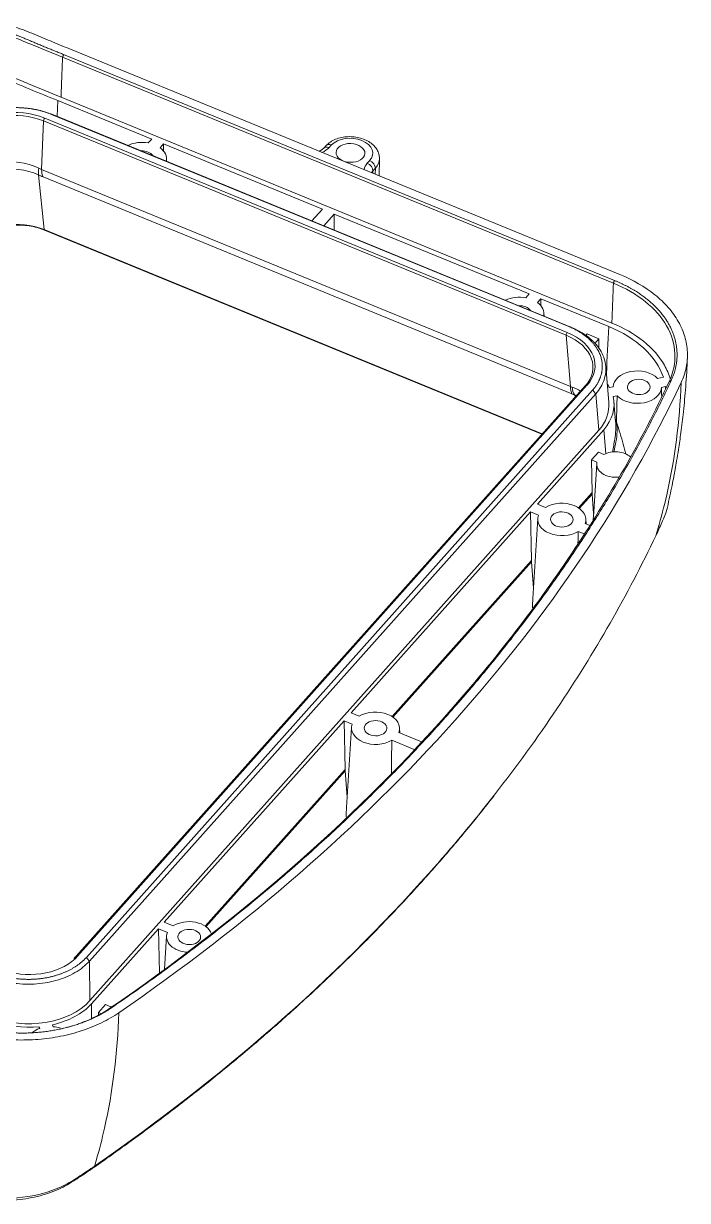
# Model space of a CAD drawing. Header units: millimetres. Extents: x 5476 to 6812, y 642 to 1586.
# Drawn here: x 6463.8 to 6560.4, y 1031.2 to 1202.5 of the extents above; entities that cross this region are included whole.
import ezdxf

# ---------------------------------------------------------------- set-up
doc = ezdxf.new("R2010")
doc.units = ezdxf.units.MM
doc.header["$LTSCALE"] = 0.1
doc.layers.add('ZG02B_00-15KDXF_CONTINUOUS_LINE', color=7, linetype='Continuous', lineweight=18)

msp = doc.modelspace()

# ---------------------------------------------------------------- linework, layer by layer
at = {"layer": 'ZG02B_00-15KDXF_CONTINUOUS_LINE', "color": 7, "linetype": 'Continuous'}
for p, q in [((6469.614, 1198.018), (6549.79, 1165.124)), ((6550.559, 1165.986), (6470.383, 1198.879)), ((6549.628, 1164.724), (6469.452, 1197.618)), ((6468.771, 1191.3), (6468.658, 1188.993)), ((6468.771, 1191.3), (6482.423, 1185.699)), ((6549.408, 1158.923), (6469.233, 1191.817)), ((6543.159, 1158.407), (6467.864, 1189.298)), ((6468.128, 1189.231), (6543.424, 1158.34)), ((6466.695, 1188.349), (6466.399, 1181.283)), ((6542.761, 1157.141), (6466.695, 1188.349)), ((6466.852, 1188.754), (6542.918, 1157.546)), ((6482.423, 1185.699), (6481.934, 1185.15)), ((6483.651, 1184.446), (6484.14, 1184.994)), ((6484.13, 1183.995), (6484.14, 1184.994)), ((6484.14, 1184.994), (6507.275, 1175.503)), ((6507.843, 1184.771), (6507.498, 1184.402)), ((6508.603, 1184.847), (6508.258, 1184.478)), ((6484.586, 1182.479), (6484.572, 1182.895)), ((6513.808, 1182.201), (6514.153, 1182.57)), ((6515.544, 1180.351), (6515.58, 1182.847)), ((6466.399, 1181.283), (6543.386, 1149.697)), ((6514.638, 1181.09), (6514.632, 1180.725)), ((6514.983, 1181.46), (6514.638, 1181.09)), ((6514.97, 1180.587), (6514.983, 1181.46)), ((6465.962, 1180.484), (6466.757, 1172.545)), ((6543.594, 1148.614), (6466.607, 1180.199)), ((6507.275, 1175.503), (6505.752, 1173.795)), ((6507.469, 1173.091), (6508.992, 1174.798)), ((6508.97, 1172.475), (6508.992, 1174.798)), ((6508.992, 1174.798), (6537.373, 1163.154)), ((6466.757, 1172.545), (6539.271, 1142.795)), ((6466.848, 1172.449), (6539.232, 1142.752)), ((6537.373, 1163.154), (6536.884, 1162.606)), ((6538.601, 1161.901), (6539.09, 1162.45)), ((6539.08, 1161.45), (6539.09, 1162.45)), ((6539.09, 1162.45), (6548.947, 1158.406)), ((6539.536, 1159.935), (6539.522, 1160.351)), ((6543.386, 1149.697), (6542.761, 1157.141)), ((6545.799, 1157.344), (6545.599, 1157.12)), ((6547.516, 1156.64), (6545.799, 1157.344)), ((6546.916, 1155.967), (6547.516, 1156.64)), ((6547.503, 1155.307), (6547.516, 1156.64)), ((6548.964, 1147.336), (6548.518, 1152.648)), ((6545.559, 1149.843), (6471.411, 1066.73)), ((6545.786, 1149.865), (6471.638, 1066.752)), ((6549.619, 1149.72), (6549.613, 1149.624)), ((6556.903, 1151.025), (6556.045, 1150.86)), ((6556.615, 1149.564), (6557.232, 1149.683)), ((6472.917, 1066.58), (6546.606, 1149.177)), ((6547.052, 1148.622), (6473.364, 1066.025)), ((6544.113, 1148.221), (6543.961, 1148.47)), ((6547.497, 1143.324), (6547.052, 1148.622)), ((6549.616, 1149.625), (6549.062, 1149.518)), ((6549.576, 1148.211), (6550.184, 1148.328)), ((6549.943, 1144.58), (6549.702, 1147.442)), ((6473.417, 1060.289), (6547.497, 1143.324)), ((6538.568, 1132.573), (6548.221, 1143.393)), ((6548.221, 1143.393), (6548.513, 1139.919)), ((6546.419, 1138.987), (6547.444, 1140.136)), ((6548.256, 1139.802), (6547.444, 1140.136)), ((6546.519, 1134.241), (6546.419, 1138.987)), ((6546.419, 1138.987), (6547.231, 1138.653)), ((6547.196, 1138.425), (6546.719, 1130.724)), ((6539.754, 1132.087), (6538.568, 1132.573)), ((6544.536, 1132.019), (6546.519, 1134.241)), ((6546.529, 1134.036), (6544.656, 1131.937)), ((6546.748, 1131.199), (6546.529, 1134.036)), ((6511.449, 1102.175), (6537.543, 1131.424)), ((6537.543, 1131.424), (6538.729, 1130.938)), ((6537.692, 1124.347), (6537.543, 1131.424)), ((6538.625, 1130.457), (6537.903, 1118.811)), ((6546.184, 1129.449), (6545.514, 1129.724)), ((6545.643, 1129.671), (6545.62, 1130.355)), ((6544.489, 1128.575), (6545.359, 1128.218)), ((6517.423, 1101.627), (6537.692, 1124.347)), ((6537.702, 1124.142), (6517.543, 1101.546)), ((6537.997, 1120.324), (6537.702, 1124.142)), ((6512.632, 1101.69), (6511.449, 1102.175)), ((6484.246, 1071.684), (6510.424, 1101.026)), ((6510.424, 1101.026), (6511.613, 1100.538)), ((6510.572, 1093.949), (6510.424, 1101.026)), ((6511.511, 1100.066), (6510.79, 1088.42)), ((6521.681, 1097.977), (6518.397, 1099.324)), ((6518.53, 1099.27), (6518.507, 1099.963)), ((6517.366, 1098.178), (6520.616, 1096.844)), ((6490.211, 1071.126), (6510.572, 1093.949)), ((6510.582, 1093.743), (6490.33, 1071.043)), ((6510.881, 1089.885), (6510.582, 1093.743)), ((6485.554, 1071.147), (6484.246, 1071.684)), ((6473.664, 1059.822), (6483.412, 1070.749)), ((6483.412, 1070.749), (6484.719, 1070.212)), ((6483.546, 1064.333), (6483.412, 1070.749)), ((6484.584, 1069.668), (6484.286, 1064.864)), ((6473.364, 1066.025), (6473.417, 1060.289)), ((6473.684, 1057.688), (6473.664, 1059.822)), ((6474.663, 1058.556), (6475.688, 1059.705)), ((6476.5, 1059.372), (6475.688, 1059.705)), ((6474.671, 1058.193), (6474.663, 1058.556)), ((6474.663, 1058.556), (6475.035, 1058.403)), ((6466.053, 1056.474), (6466.13, 1056.224)), ((6468.088, 1056.484), (6467.999, 1056.772))]:
    msp.add_line(p, q, dxfattribs=at)
for centre, major_axis, ratio, start_param, end_param in [((6462.612, 1183.971), (-8.3, 0.135), 0.6754203, 4.1872404, 5.7552977), ((6462.608, 1183.749), (-8.001, 0.124), 0.6735615, 4.1867231, 5.7547804), ((6466.849, 1188.532), (0.114, 0.278), 0.3724695, 0.8125701, 2.4357263), ((6511.378, 1183.709), (-3.23, 0.12), 0.6513367, 2.6279866, 5.7695792), ((6481.073, 1182.871), (-3.5, 0.051), 0.673813, 4.4738182, 5.3628631), ((6481.073, 1182.871), (-1.65, 0.024), 0.673813, 4.1840664, 4.8100289), ((6481.073, 1182.871), (-3.5, 0.051), 0.673813, 3.0052697, 3.8943148), ((6505.253, 1185.711), (-3.498, 0.13), 0.6513367, 2.1855228, 2.6279866), ((6508.229, 1183.719), (-0.731, 0.682), 0.6612825, 5.2319918, 6.2688894), ((6508.574, 1184.089), (-0.731, 0.682), 0.6612825, 5.2319918, 6.2834196), ((6481.073, 1182.871), (-1.65, 0.024), 0.673813, 3.5581043, 4.1840664), ((6514.124, 1181.812), (0.731, -0.682), 0.6612825, 0.5196028, 2.0903991), ((6511.349, 1182.951), (-4.23, 0.136), 0.65668, 2.62474, 3.1688737), ((6468.316, 1184.63), (-2.134, -4.522), 0.2323418, 5.5918763, 5.9682577), ((6463.254, 1199.133), (-4.648, 17.978), 0.3323521, 2.8520289, 2.90894), ((6468.961, 1184.345), (1.898, 4.626), 0.3724695, 2.4357263, 2.8109721), ((6516.813, 1180.968), (-3.498, 0.13), 0.6513367, 5.7695792, 6.2120432), ((6513.779, 1181.442), (0.731, -0.682), 0.6612825, 0.5196028, 2.0903991), ((6516.784, 1180.209), (-2.498, 0.114), 0.6422515, 5.7747744, 5.9722041), ((6460.899, 1194.987), (-10.992, 14.816), 0.4087347, 2.4895677, 2.5464787), ((6462.839, 1167.412), (-8.011, -0.142), 0.7296134, 4.1886327, 5.6731023), ((6467.228, 1173.374), (0.38, 0.925), 0.3724695, 2.8109721, 3.1416043), ((6536.023, 1160.327), (-3.5, 0.051), 0.673813, 4.4738182, 5.3628631), ((6536.023, 1160.327), (-3.5, 0.051), 0.673813, 3.0052697, 3.8943148), ((6536.023, 1160.327), (-1.65, 0.024), 0.673813, 4.1840664, 4.8100289), ((6536.023, 1160.327), (-1.65, 0.024), 0.673813, 3.5581043, 4.1840664), ((6542.915, 1157.325), (0.114, 0.278), 0.3724695, 0.8125701, 2.4357263), ((6538.635, 1152.558), (-8.021, 0.132), 0.6715682, 2.6151432, 4.1832005), ((6538.639, 1152.78), (-8.321, 0.108), 0.6722063, 2.6128566, 4.1809138), ((6553.116, 1149.593), (-3.5, 0.051), 0.673813, 3.7303769, 6.2915779), ((6537.275, 1168.764), (-7.689, 19.196), 0.2643643, 2.8794278, 2.9127121), ((6545.948, 1152.759), (1.898, 4.626), 0.3724695, 2.4357263, 2.8109721), ((6545.783, 1149.643), (0.224, -0.2), 0.6381555, 2.0757705, 3.1415728), ((6539.092, 1147.115), (-10.626, 0.138), 0.6722063, 3.5039524, 3.5837069), ((6534.92, 1164.618), (-13.166, 16.101), 0.3215755, 2.6054213, 2.6387055), ((6546.315, 1152.616), (1.744, 4.686), 0.4505931, 2.4224502, 2.7973627), ((6539.092, 1147.115), (-10.626, 0.138), 0.6722063, 2.6128566, 3.3149129), ((6553.116, 1149.593), (-3.5, 0.051), 0.673813, 0.587896, 3.1508734), ((6538.455, 1147.012), (-10.526, 0.137), 0.6722063, 2.6128566, 3.2067337), ((6549.943, 1138.326), (-2.749, 0.04), 0.673813, 3.8068871, 5.3826511), ((6549.943, 1138.326), (-2.749, 0.04), 0.673813, 6.1270747, 8.0342848), ((6542.122, 1130.331), (-3.5, 0.051), 0.673813, 2.9030219, 5.4651112), ((6550.813, 1132.681), (-3.654, 3.415), 0.6614866, 0.5726339, 0.6249938), ((6542.122, 1130.331), (-3.5, 0.051), 0.673813, 6.0446146, 8.6067038), ((6550.685, 1100.269), (-3.266, 33.479), 0.0719333, 0.4213728, 0.4535632), ((6541.986, 1122.787), (-3.654, 3.415), 0.6614866, 0.5726339, 0.6249938), ((6543.062, 1079.192), (-4.249, 43.554), 0.0719333, 0.4213713, 0.4901397), ((6515.008, 1099.939), (-3.5, 0.051), 0.673813, 2.8994615, 5.4686715), ((6515.008, 1099.939), (-3.5, 0.051), 0.673813, 6.0481787, 8.6031397), ((6514.867, 1092.388), (-3.654, 3.415), 0.6614866, 0.572634, 0.6249939), ((6515.949, 1048.8), (-4.249, 43.554), 0.0719333, 0.4213724, 0.4942552), ((6487.894, 1069.548), (-3.313, 0.048), 0.673813, 3.3781727, 5.5067622), ((6487.894, 1069.548), (-3.313, 0.048), 0.673813, 6.0029635, 7.8097784), ((6464.514, 1069.693), (-8.3, 0.135), 0.6754203, 1.0623819, 2.5348856), ((6464.514, 1069.693), (-8.3, 0.135), 0.6754203, 2.5348857, 2.6137051), ((6471.635, 1066.531), (0.224, -0.2), 0.6381555, 2.0757705, 3.1412959), ((6464.404, 1064.009), (-10.5, 0.171), 0.6754203, 1.0456478, 2.6137051), ((6464.565, 1063.578), (-10.6, 0.173), 0.6754203, 1.9116488, 2.6137051), ((6478.187, 1057.895), (-2.749, 0.04), 0.673813, 5.2770256, 5.3826511), ((6464.565, 1063.578), (-10.6, 0.173), 0.6754203, 1.0456478, 1.722608), ((6467.794, 1054.136), (-3.5, 0.051), 0.673813, 5.2177138, 5.61818), ((6464.432, 1077.928), (8.26, 221.121), 0.0109925, 4.6143363, 4.6156224), ((6467.794, 1054.136), (-3.5, 0.051), 0.673813, 4.3171786, 4.6382003)]:
    msp.add_ellipse(centre, major_axis=major_axis, ratio=ratio, start_param=start_param, end_param=end_param, dxfattribs=at)
for centre, major_axis, ratio in [((6511.36, 1183.69), (-2.099, 0.078), 0.6513367), ((6553.321, 1149.627), (-1.65, 0.024), 0.673813), ((6542.122, 1130.331), (-1.65, 0.024), 0.673813), ((6515.008, 1099.939), (-1.65, 0.024), 0.673813), ((6487.894, 1069.548), (-1.65, 0.024), 0.673813)]:
    msp.add_ellipse(centre, major_axis=major_axis, ratio=ratio, dxfattribs=at)
for points, degree, knots in [([(6470.383, 1198.879), (6469.48, 1199.25), (6468.126, 1199.806), (6466.32, 1200.547), (6465.189, 1201.007), (6464.291, 1201.384), (6463.385, 1201.751), (6461.705, 1202.281), (6459.088, 1202.635), (6455.922, 1202.379), (6453.039, 1201.483), (6451.091, 1200.268), (6449.983, 1199.069), (6449.447, 1198.464), (6449.177, 1198.162)], 3, [0, 0, 0, 0, 22577.6393176, 33866.4589763, 45155.2786351, 50799.6884645, 56444.0982939, 67732.9179527, 90310.5572702, 112888.1965878, 135465.8359053, 158043.4752229, 169332.2948817, 180621.1145404, 180621.1145404, 180621.1145404, 180621.1145404]), ([(6450.473, 1197.63), (6451.409, 1198.716), (6451.995, 1199.24), (6452.946, 1200.092), (6454.02, 1200.554), (6456.532, 1201.637), (6459.433, 1201.489), (6460.829, 1201.417), (6462.191, 1201.006), (6462.915, 1200.788), (6464.684, 1200.039), (6467.128, 1199.005), (6469.614, 1198.018)], 2, [0, 0, 0, 13665.4661447, 13665.4661447, 27330.9322894, 27330.9322894, 54661.8645789, 54661.8645789, 68327.3307236, 68327.3307236, 81992.7968683, 81992.7968683, 109323.7291578, 109323.7291578, 109323.7291578]), ([(6469.452, 1197.618), (6467.87, 1198.267), (6466.287, 1198.916), (6463.912, 1199.888), (6463.145, 1200.244), (6461.453, 1200.796), (6460.523, 1200.979), (6457.725, 1201.183), (6455.782, 1200.86), (6453.436, 1199.826), (6452.741, 1199.381), (6451.641, 1198.362), (6451.202, 1197.825), (6450.736, 1197.299)], 3, [0, 0, 0, 0, 27339.5740218, 27339.5740218, 41009.3610326, 41009.3610326, 54679.1480435, 54679.1480435, 82018.7220653, 82018.7220653, 95688.5090762, 95688.5090762, 109358.2960871, 109358.2960871, 109358.2960871, 109358.2960871]), ([(6450.883, 1191.558), (6451.347, 1192.082), (6451.788, 1192.617), (6452.847, 1193.603), (6453.521, 1194.036), (6455.791, 1195.038), (6457.68, 1195.353), (6460.394, 1195.153), (6461.294, 1194.977), (6462.941, 1194.435), (6463.709, 1194.081), (6466.077, 1193.111), (6467.655, 1192.464), (6469.233, 1191.817)], 3, [0, 0, 0, 0, 13670.8184793, 13670.8184793, 27341.6369586, 27341.6369586, 54683.2739172, 54683.2739172, 68354.0923965, 68354.0923965, 82024.9108758, 82024.9108758, 109366.5478344, 109366.5478344, 109366.5478344, 109366.5478344]), ([(6460.525, 1194.47), (6462.049, 1194.179), (6463.348, 1193.526), (6466.045, 1192.397), (6467.415, 1191.856), (6468.771, 1191.3)], 3, [0, 0, 0, 0, 22748.2250539, 22748.2250539, 45496.4501078, 45496.4501078, 45496.4501078, 45496.4501078]), ([(6467.864, 1189.298), (6466.189, 1189.991), (6464.202, 1190.203), (6462.225, 1190.413), (6458.42, 1189.796), (6456.815, 1189.005), (6455.204, 1188.211), (6454.208, 1187.085)], 2, [0, 0, 0, 16465.6949084, 16465.6949084, 32931.3898167, 49397.0847251, 49397.0847251, 65862.7796334, 65862.7796334, 65862.7796334]), ([(6466.124, 1189.879), (6466.303, 1189.836), (6466.993, 1189.654), (6467.644, 1189.412), (6468.128, 1189.231)], 3, [0, 0, 0, 0, 9499.1944474, 37192.2613019, 37192.2613019, 37192.2613019, 37192.2613019]), ([(6515.569, 1182.905), (6515.571, 1183.113), (6515.521, 1183.54), (6515.251, 1184.165), (6514.808, 1184.744), (6514.207, 1185.243), (6513.463, 1185.644), (6512.609, 1185.924), (6511.689, 1186.066), (6510.749, 1186.062), (6509.832, 1185.911), (6508.979, 1185.612), (6508.313, 1185.216), (6507.97, 1184.906), (6507.843, 1184.771)], 3, [0, 0, 0, 0, 12837.3890843, 27228.8429894, 41878.9175796, 57141.1950213, 72994.1007024, 89158.2236756, 105373.4845235, 121624.9798679, 137973.6107057, 154489.6427798, 171230.8721157, 182393.3093234, 182393.3093234, 182393.3093234, 182393.3093234]), ([(6507.498, 1184.402), (6507.456, 1184.355), (6507.307, 1184.218), (6507.053, 1184.056), (6506.835, 1183.958), (6506.79, 1183.94)], 3, [0, 0, 0, 0, 14866.9921291, 45063.007149, 52473.0290217, 52473.0290217, 52473.0290217, 52473.0290217]), ([(6455.476, 1179.179), (6456.01, 1179.818), (6456.692, 1180.465), (6458.291, 1181.504), (6459.204, 1181.904), (6462.095, 1182.603), (6464.234, 1182.378), (6466.002, 1181.462)], 3, [0, 0, 0, 0, 16471.685567, 16471.685567, 32943.3711341, 32943.3711341, 65886.7422681, 65886.7422681, 65886.7422681, 65886.7422681]), ([(6465.962, 1180.484), (6464.152, 1181.322), (6461.974, 1181.539), (6459.064, 1180.954), (6458.154, 1180.613), (6456.574, 1179.733), (6455.914, 1179.19), (6455.41, 1178.675)], 3, [0, 0, 0, 0, 32949.4677509, 32949.4677509, 49424.2016264, 49424.2016264, 65898.9355019, 65898.9355019, 65898.9355019, 65898.9355019]), ([(6456.123, 1170.478), (6456.235, 1170.604), (6456.589, 1170.97), (6457.277, 1171.534), (6458.236, 1172.114), (6459.298, 1172.58), (6460.434, 1172.921), (6461.618, 1173.134), (6462.824, 1173.214), (6464.027, 1173.161), (6465.199, 1172.979), (6466.137, 1172.721), (6466.668, 1172.523), (6466.848, 1172.449)], 3, [0, 0, 0, 0, 9329.1557082, 27544.0927084, 45186.7124691, 62274.9186427, 78888.8197517, 95122.6861573, 111088.2702412, 126912.2182331, 142729.3646773, 158644.8096339, 167077.4673458, 167077.4673458, 167077.4673458, 167077.4673458]), ([(6549.79, 1165.124), (6552.475, 1164.036), (6554.518, 1162.398), (6556.567, 1160.755), (6557.676, 1158.79), (6558.786, 1156.821), (6558.885, 1154.691), (6558.983, 1152.557), (6558.051, 1150.564)], 2, [0, 0, 0, 31358.1089348, 31358.1089348, 62716.2178696, 62716.2178696, 94074.3268044, 94074.3268044, 125432.4357392, 125432.4357392, 125432.4357392]), ([(6559.481, 1150.248), (6559.818, 1150.965), (6560.311, 1152.439), (6560.493, 1154.706), (6560.106, 1156.966), (6559.168, 1159.156), (6557.7, 1161.214), (6555.095, 1163.704), (6552.482, 1165.197), (6550.559, 1165.986)], 3, [0, 0, 0, 0, 15691.1975565, 31382.395113, 47073.5926695, 62764.790226, 78455.9877825, 94147.1853389, 125529.5804519, 125529.5804519, 125529.5804519, 125529.5804519]), ([(6557.751, 1150.408), (6558.978, 1153.032), (6558.844, 1155.92), (6555.918, 1161.076), (6553.136, 1163.285), (6549.628, 1164.724)], 3, [0, 0, 0, 0, 62752.5631066, 62752.5631066, 125505.1262132, 125505.1262132, 125505.1262132, 125505.1262132]), ([(6546.606, 1149.177), (6547.615, 1150.297), (6547.905, 1151.634), (6548.193, 1152.964), (6547.233, 1155.536), (6546.04, 1156.627), (6544.843, 1157.722), (6543.159, 1158.407)], 2, [0, 0, 0, 26161.9960797, 26161.9960797, 52323.9921595, 78485.9882392, 78485.9882392, 104647.984319, 104647.984319, 104647.984319]), ([(6543.424, 1158.34), (6543.882, 1158.133), (6544.8, 1157.72), (6545.975, 1156.929), (6546.963, 1156.034), (6547.73, 1155.045), (6548.258, 1153.987), (6548.535, 1152.887), (6548.555, 1151.77), (6548.312, 1150.668), (6547.832, 1149.599), (6547.312, 1148.948), (6547.052, 1148.622)], 3, [0, 0, 0, 0, 15460.4441201, 30914.7247211, 46364.3810689, 61810.9538124, 77255.9845227, 92701.015233, 108147.5879764, 123597.2443243, 139051.5249253, 154511.9690454, 154511.9690454, 154511.9690454, 154511.9690454]), ([(6548.947, 1158.406), (6550.945, 1157.586), (6552.686, 1156.522), (6555.419, 1153.994), (6556.395, 1152.54), (6556.903, 1151.025)], 3, [0, 0, 0, 0, 33502.3581862, 33502.3581862, 67004.7163724, 67004.7163724, 67004.7163724, 67004.7163724]), ([(6549.408, 1158.923), (6552.887, 1157.496), (6555.6, 1155.343), (6557.418, 1152.139), (6557.701, 1151.472), (6557.898, 1150.797)], 3, [0, 0, 0, 0, 65495.8567452, 65495.8567452, 82142.0874798, 82142.0874798, 82142.0874798, 82142.0874798]), ([(6557.483, 1132.096), (6557.609, 1132.644), (6557.844, 1133.705), (6558.153, 1135.198), (6558.405, 1136.487), (6558.622, 1137.659), (6558.852, 1138.973), (6559.143, 1140.753), (6559.487, 1143.131), (6559.853, 1146.177), (6560.186, 1149.826), (6560.341, 1152.489), (6560.4, 1153.927)], 3, [0, 0, 0, 0, 13400.6619517, 25760.8703789, 35874.9323684, 43894.4343182, 53123.1600936, 64902.9093734, 82070.3889829, 102798.6573545, 127093.1707732, 154957.4493378, 154957.4493378, 154957.4493378, 154957.4493378]), ([(6476.346, 1059.16), (6494.971, 1071.934), (6511.349, 1086.19), (6531.892, 1109.226), (6538.073, 1117.187), (6548.978, 1133.481), (6553.725, 1141.837), (6557.751, 1150.407)], 3, [0, 0, 0, 0, 62346.3652197, 62346.3652197, 93519.5478296, 93519.5478296, 124692.7304395, 124692.7304395, 124692.7304395, 124692.7304395]), ([(6558.051, 1150.564), (6546.009, 1124.868), (6525.285, 1101.636), (6504.553, 1078.395), (6476.571, 1059.234)], 2, [0, 0, 0, 62429.636585, 62429.636585, 124859.2731701, 124859.2731701, 124859.2731701]), ([(6549.479, 1140.139), (6549.607, 1140.782), (6549.742, 1141.428), (6549.963, 1142.924), (6550.007, 1143.778), (6549.94, 1144.589)], 3, [0, 0, 0, 0, 15494.2355046, 15494.2355046, 37806.0775834, 37806.0775834, 37806.0775834, 37806.0775834]), ([(6550.085, 1144.486), (6550.225, 1143.602), (6550.184, 1142.659), (6549.919, 1141.168), (6549.801, 1140.666), (6549.686, 1140.144)], 3, [0, 0, 0, 0, 25760.5426644, 25760.5426644, 37802.6882673, 37802.6882673, 37802.6882673, 37802.6882673]), ([(6551.447, 1139.841), (6551.325, 1140.32), (6551.195, 1140.804), (6550.777, 1142.302), (6550.465, 1143.344), (6550.085, 1144.486)], 3, [0, 0, 0, 0, 12427.9912833, 12427.9912833, 37814.9738763, 37814.9738763, 37814.9738763, 37814.9738763]), ([(6555.802, 1127.964), (6556.104, 1128.61), (6556.401, 1129.258), (6556.981, 1130.56), (6557.264, 1131.215), (6557.452, 1131.956), (6557.468, 1132.021), (6557.482, 1132.086)], 3, [0, 0, 0, 0, 25305.5965671, 25305.5965671, 50611.1931342, 50611.1931342, 53033.3230368, 53033.3230368, 53033.3230368, 53033.3230368]), ([(6532.306, 1090.222), (6535.527, 1094.346), (6538.565, 1098.534), (6546.915, 1110.969), (6551.724, 1119.384), (6555.802, 1127.964)], 3, [0, 0, 0, 0, 18035.0942596, 18035.0942596, 52916.6071798, 52916.6071798, 52916.6071798, 52916.6071798]), ([(6473.987, 1035.973), (6475.71, 1037.177), (6479.242, 1039.695), (6484.598, 1043.656), (6490.021, 1047.87), (6495.388, 1052.25), (6500.598, 1056.718), (6505.647, 1061.273), (6510.532, 1065.909), (6515.248, 1070.623), (6519.792, 1075.411), (6524.158, 1080.27), (6528.312, 1085.154), (6530.95, 1088.439), (6532.223, 1090.07)], 3, [0, 0, 0, 0, 13710.3405867, 28393.5743646, 43887.9483404, 59391.7737385, 74902.2811565, 90416.207166, 105929.3428026, 121438.1808244, 136939.4490695, 152429.0878007, 167902.1263167, 182968.2302996, 182968.2302996, 182968.2302996, 182968.2302996]), ([(6474.102, 1036.186), (6492.688, 1049.065), (6509.081, 1063.422), (6526.131, 1082.576), (6529.298, 1086.371), (6532.306, 1090.222)], 3, [0, 0, 0, 0, 65803.5790108, 65803.5790108, 81693.8682133, 81693.8682133, 81693.8682133, 81693.8682133]), ([(6473.364, 1066.025), (6473.061, 1065.72), (6472.455, 1065.109), (6471.287, 1064.331), (6469.966, 1063.68), (6468.502, 1063.178), (6466.938, 1062.835), (6465.31, 1062.66), (6463.657, 1062.657), (6462.025, 1062.83), (6460.44, 1063.161), (6459.471, 1063.517), (6458.986, 1063.695)], 3, [0, 0, 0, 0, 15345.3318712, 30684.5461142, 46019.1705345, 61350.7343097, 76680.7675331, 92010.8007565, 107342.3645317, 122676.988952, 138016.2031951, 153361.5350662, 153361.5350662, 153361.5350662, 153361.5350662]), ([(6459.262, 1064.366), (6460.936, 1063.673), (6462.923, 1063.462), (6464.901, 1063.251), (6468.705, 1063.868), (6470.311, 1064.659), (6471.922, 1065.453), (6472.917, 1066.58)], 2, [0, 0, 0, 16602.7570904, 16602.7570904, 33205.5141807, 49808.2712711, 49808.2712711, 66411.0283614, 66411.0283614, 66411.0283614]), ([(6476.571, 1059.234), (6474.415, 1057.754), (6468.791, 1055.895), (6462.648, 1055.399), (6459.565, 1055.851), (6456.478, 1056.304), (6453.82, 1057.397)], 2, [0, 0, 0, 31099.3307809, 62198.6615618, 93297.9923427, 93297.9923427, 124397.3231236, 124397.3231236, 124397.3231236]), ([(6453.051, 1056.535), (6454.966, 1055.75), (6458.127, 1054.896), (6462.571, 1054.501), (6465.924, 1054.58), (6469.204, 1055.037), (6472.32, 1055.853), (6475.182, 1057.012), (6476.871, 1057.988), (6477.648, 1058.521)], 3, [0, 0, 0, 0, 31077.1019097, 46615.6528645, 62154.2038193, 77692.7547742, 93231.305729, 108769.8566839, 124308.4076387, 124308.4076387, 124308.4076387, 124308.4076387]), ([(6452.707, 1033.042), (6456.154, 1031.628), (6460.479, 1031.137), (6466.311, 1032.059), (6468.18, 1032.626), (6470.549, 1033.822), (6471.268, 1034.286), (6472.693, 1035.227), (6473.405, 1035.708), (6474.102, 1036.186)], 3, [0, 0, 0, 0, 62233.7971924, 62233.7971924, 93350.6957886, 93350.6957886, 108909.1450867, 108909.1450867, 124467.5943848, 124467.5943848, 124467.5943848, 124467.5943848]), ([(6452.85, 1032.699), (6453.096, 1032.596), (6453.819, 1032.315), (6455.083, 1031.907), (6456.689, 1031.54), (6458.389, 1031.291), (6460.155, 1031.174), (6461.932, 1031.195), (6463.683, 1031.358), (6465.38, 1031.662), (6467.015, 1032.098), (6468.517, 1032.64), (6469.879, 1033.297), (6471.135, 1034.058), (6472.48, 1034.965), (6473.443, 1035.615), (6473.97, 1035.979)], 3, [0, 0, 0, 0, 7641.4731119, 22084.1621791, 36887.9141198, 52481.1716517, 68211.1640031, 84037.3755281, 99771.9899484, 115286.4065914, 130786.0667731, 146550.6283791, 160540.7648883, 174938.7278169, 191175.9715041, 211431.0633656, 211431.0633656, 211431.0633656, 211431.0633656])]:
    msp.add_open_spline(points, degree=degree, knots=knots, dxfattribs=at)
for points, degree in [([(6469.614, 1198.018), (6469.452, 1197.618)], 1), ([(6469.452, 1197.618), (6469.233, 1191.817)], 1), ([(6465.104, 1190.078), (6465.006, 1190.095)], 1), ([(6465.104, 1190.083), (6465.334, 1190.045), (6465.562, 1190.003), (6465.787, 1189.955)], 3), ([(6467.864, 1189.298), (6468.128, 1189.231)], 1), ([(6549.79, 1165.124), (6549.628, 1164.724)], 1), ([(6549.408, 1158.923), (6549.628, 1164.724)], 1), ([(6543.159, 1158.407), (6543.424, 1158.34)], 1), ([(6548.947, 1158.406), (6548.835, 1156.12), (6548.723, 1153.834), (6548.611, 1151.547)], 3), ([(6477.648, 1058.521), (6496.355, 1071.351), (6529.268, 1099.993), (6551.405, 1133.056), (6559.481, 1150.248)], 3), ([(6557.206, 1149.332), (6557.214, 1149.449), (6557.223, 1149.566), (6557.232, 1149.683)], 3), ([(6557.232, 1149.683), (6557.245, 1149.603), (6557.256, 1149.524), (6557.266, 1149.444)], 3), ([(6559.481, 1150.248), (6559.266, 1144.578), (6558.566, 1139.116), (6557.391, 1133.917)], 3), ([(6558.051, 1150.564), (6557.751, 1150.408)], 1), ([(6543.612, 1149.608), (6544.048, 1149.453), (6544.453, 1149.255), (6544.824, 1149.02)], 3), ([(6544.239, 1148.359), (6544.148, 1148.398), (6544.055, 1148.435), (6543.961, 1148.47)], 3), ([(6546.606, 1149.177), (6547.052, 1148.622)], 1), ([(6550.06, 1144.562), (6550.1, 1145.818), (6550.142, 1147.073), (6550.184, 1148.328)], 3), ([(6556.615, 1149.564), (6556.629, 1149.126), (6556.643, 1148.688), (6556.657, 1148.25)], 3), ([(6549.861, 1145.178), (6549.904, 1144.964), (6549.97, 1144.757), (6550.06, 1144.562)], 3), ([(6550.085, 1144.486), (6550.076, 1144.512), (6550.068, 1144.537), (6550.06, 1144.562)], 3), ([(6557.391, 1133.917), (6557.012, 1132.238), (6556.583, 1130.587), (6556.104, 1128.966)], 3), ([(6544.489, 1128.575), (6544.484, 1128.015), (6544.479, 1127.455), (6544.475, 1126.896)], 3), ([(6556.104, 1128.966), (6556.006, 1128.631), (6555.905, 1128.297), (6555.802, 1127.964)], 3), ([(6517.366, 1098.178), (6517.353, 1096.565), (6517.338, 1094.952), (6517.322, 1093.339)], 3), ([(6471.411, 1066.73), (6471.081, 1066.394)], 1), ([(6472.917, 1066.58), (6473.364, 1066.025)], 1), ([(6469.086, 1056.14), (6471.821, 1056.74), (6474.323, 1057.776), (6476.345, 1059.16)], 3), ([(6476.571, 1059.234), (6476.345, 1059.16)], 1), ([(6475.551, 1041.692), (6476.756, 1047.043), (6477.459, 1052.673), (6477.648, 1058.521)], 3), ([(6474.398, 1037.187), (6474.823, 1038.665), (6475.207, 1040.167), (6475.551, 1041.692)], 3), ([(6474.102, 1036.186), (6474.203, 1036.518), (6474.301, 1036.852), (6474.398, 1037.187)], 3), ([(6473.966, 1035.986), (6474.031, 1036.028), (6474.079, 1036.095), (6474.102, 1036.186)], 3)]:
    msp.add_open_spline(points, degree=degree, dxfattribs=at)

doc.saveas('drawing.dxf')
